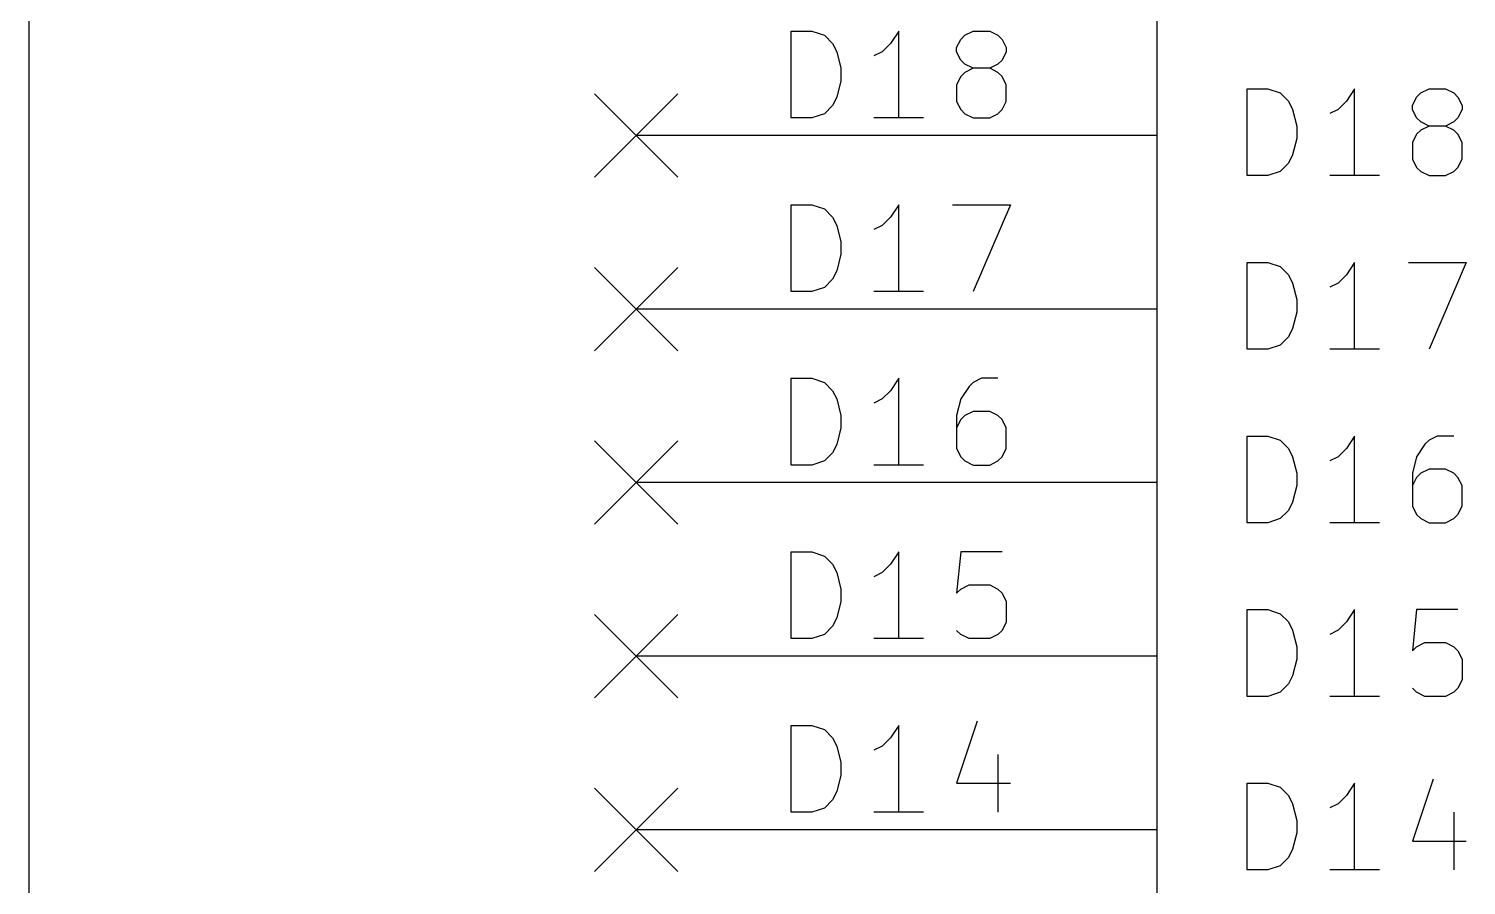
# Model space of a CAD drawing. Extents: x 0.4 to 11.3, y -7.9 to -0.4.
# Drawn here: x 3.65 to 4.478, y -2.332 to -1.839 of the extents above; entities that cross this region are included whole.
import ezdxf

# ---------------------------------------------------------------- set-up
doc = ezdxf.new("R2010")
doc.units = 0
doc.header["$MEASUREMENT"] = 0
for name, color, linetype in [('BLUE2', 5, 'CONTINUOUS'), ('BLUE3', 171, 'CONTINUOUS'), ('CYAN2', 4, 'CONTINUOUS'), ('LYELLOW', 51, 'CONTINUOUS'), ('RED2', 1, 'CONTINUOUS'), ('RED3', 11, 'CONTINUOUS')]:
    doc.layers.add(name, color=color, linetype=linetype)

msp = doc.modelspace()

# ---------------------------------------------------------------- linework, layer by layer
at = {"layer": 'BLUE2', "linetype": 'CONTINUOUS'}
for p, q in [((3.976, -1.876), (4.024, -1.924)), ((4.024, -1.876), (3.976, -1.924)), ((3.976, -1.976), (4.024, -2.024)), ((4.024, -1.976), (3.976, -2.024)), ((3.976, -2.076), (4.024, -2.124)), ((4.024, -2.076), (3.976, -2.124)), ((3.976, -2.176), (4.024, -2.224)), ((4.024, -2.176), (3.976, -2.224)), ((3.976, -2.276), (4.024, -2.324)), ((4.024, -2.276), (3.976, -2.324))]:
    msp.add_line(p, q, dxfattribs=at)
at = {"layer": 'BLUE3', "linetype": 'CONTINUOUS'}
msp.add_line((3.65, -0.85), (3.65, -6.45), dxfattribs=at)
at = {"layer": 'CYAN2', "linetype": 'CONTINUOUS'}
for p, q in [((4.3519, -1.92313), (4.3519, -1.87313)), ((4.3519, -1.87313), (4.36381, -1.87313)), ((4.3519, -1.92313), (4.3519, -1.87313)), ((4.3519, -1.87313), (4.36381, -1.87313)), ((4.36381, -1.87313), (4.37095, -1.87551)), ((4.36381, -1.87313), (4.37095, -1.87551)), ((4.37095, -1.87551), (4.37571, -1.88028)), ((4.37095, -1.87551), (4.37571, -1.88028)), ((4.41381, -1.87313), (4.40905, -1.88028)), ((4.41381, -1.87313), (4.40905, -1.88028)), ((4.41381, -1.92313), (4.41381, -1.87313)), ((4.41381, -1.92313), (4.41381, -1.87313)), ((4.44714, -1.88265), (4.44952, -1.87789)), ((4.44714, -1.88265), (4.44952, -1.87789)), ((4.44952, -1.87789), (4.4519, -1.87551)), ((4.44952, -1.87789), (4.4519, -1.87551)), ((4.4519, -1.87551), (4.45667, -1.87313)), ((4.4519, -1.87551), (4.45667, -1.87313)), ((4.45667, -1.87313), (4.46619, -1.87313)), ((4.45667, -1.87313), (4.46619, -1.87313)), ((4.46619, -1.87313), (4.47095, -1.87551)), ((4.46619, -1.87313), (4.47095, -1.87551)), ((4.47095, -1.87551), (4.47333, -1.87789)), ((4.47095, -1.87551), (4.47333, -1.87789)), ((4.47333, -1.87789), (4.47571, -1.88265)), ((4.47333, -1.87789), (4.47571, -1.88265)), ((4.37571, -1.88028), (4.37809, -1.88504)), ((4.37571, -1.88028), (4.37809, -1.88504)), ((4.37809, -1.88504), (4.38047, -1.89456)), ((4.37809, -1.88504), (4.38047, -1.89456)), ((4.40428, -1.88504), (4.39952, -1.88742)), ((4.40428, -1.88504), (4.39952, -1.88742)), ((4.40905, -1.88028), (4.40428, -1.88504)), ((4.40905, -1.88028), (4.40428, -1.88504)), ((4.44714, -1.88504), (4.44714, -1.88265)), ((4.44714, -1.88504), (4.44714, -1.88265)), ((4.44952, -1.8898), (4.44714, -1.88504)), ((4.44952, -1.8898), (4.44714, -1.88504)), ((4.47571, -1.88504), (4.47333, -1.8898)), ((4.47571, -1.88504), (4.47333, -1.8898)), ((4.47571, -1.88265), (4.47571, -1.88504)), ((4.47571, -1.88265), (4.47571, -1.88504)), ((4.38047, -1.89456), (4.38047, -1.9017)), ((4.38047, -1.89456), (4.38047, -1.9017)), ((4.4519, -1.89218), (4.44952, -1.8898)), ((4.4519, -1.89218), (4.44952, -1.8898)), ((4.45667, -1.89456), (4.4519, -1.89218)), ((4.45667, -1.89456), (4.4519, -1.89218)), ((4.45667, -1.89456), (4.4519, -1.89694)), ((4.45667, -1.89456), (4.4519, -1.89694)), ((4.46619, -1.89456), (4.45667, -1.89456)), ((4.46619, -1.89456), (4.45667, -1.89456)), ((4.47095, -1.89218), (4.46619, -1.89456)), ((4.47095, -1.89218), (4.46619, -1.89456)), ((4.47095, -1.89694), (4.46619, -1.89456)), ((4.47095, -1.89694), (4.46619, -1.89456)), ((4.47333, -1.8898), (4.47095, -1.89218)), ((4.47333, -1.8898), (4.47095, -1.89218)), ((4.38047, -1.9017), (4.37809, -1.91122)), ((4.38047, -1.9017), (4.37809, -1.91122)), ((4.44952, -1.89932), (4.44714, -1.90408)), ((4.44952, -1.89932), (4.44714, -1.90408)), ((4.44714, -1.90408), (4.44714, -1.91361)), ((4.44714, -1.90408), (4.44714, -1.91361)), ((4.4519, -1.89694), (4.44952, -1.89932)), ((4.4519, -1.89694), (4.44952, -1.89932)), ((4.47333, -1.89932), (4.47095, -1.89694)), ((4.47333, -1.89932), (4.47095, -1.89694)), ((4.47571, -1.90408), (4.47333, -1.89932)), ((4.47571, -1.90408), (4.47333, -1.89932)), ((4.47571, -1.91361), (4.47571, -1.90408)), ((4.47571, -1.91361), (4.47571, -1.90408)), ((4.37809, -1.91122), (4.37571, -1.91599)), ((4.37809, -1.91122), (4.37571, -1.91599)), ((4.37095, -1.92075), (4.36381, -1.92313)), ((4.37095, -1.92075), (4.36381, -1.92313)), ((4.37571, -1.91599), (4.37095, -1.92075)), ((4.37571, -1.91599), (4.37095, -1.92075)), ((4.44714, -1.91361), (4.44952, -1.91837)), ((4.44714, -1.91361), (4.44952, -1.91837)), ((4.44952, -1.91837), (4.4519, -1.92075)), ((4.44952, -1.91837), (4.4519, -1.92075)), ((4.4519, -1.92075), (4.45667, -1.92313)), ((4.4519, -1.92075), (4.45667, -1.92313)), ((4.46619, -1.92313), (4.47095, -1.92075)), ((4.46619, -1.92313), (4.47095, -1.92075)), ((4.47095, -1.92075), (4.47333, -1.91837)), ((4.47095, -1.92075), (4.47333, -1.91837)), ((4.47333, -1.91837), (4.47571, -1.91361)), ((4.47333, -1.91837), (4.47571, -1.91361)), ((4.36381, -1.92313), (4.3519, -1.92313)), ((4.36381, -1.92313), (4.3519, -1.92313)), ((4.42809, -1.92313), (4.39952, -1.92313)), ((4.42809, -1.92313), (4.39952, -1.92313)), ((4.45667, -1.92313), (4.46619, -1.92313)), ((4.45667, -1.92313), (4.46619, -1.92313)), ((4.3519, -2.02313), (4.3519, -1.97313)), ((4.3519, -1.97313), (4.36381, -1.97313)), ((4.3519, -2.02313), (4.3519, -1.97313)), ((4.3519, -1.97313), (4.36381, -1.97313)), ((4.36381, -1.97313), (4.37095, -1.97551)), ((4.36381, -1.97313), (4.37095, -1.97551)), ((4.37095, -1.97551), (4.37571, -1.98028)), ((4.37095, -1.97551), (4.37571, -1.98028)), ((4.41381, -1.97313), (4.40905, -1.98028)), ((4.41381, -1.97313), (4.40905, -1.98028)), ((4.41381, -2.02313), (4.41381, -1.97313)), ((4.41381, -2.02313), (4.41381, -1.97313)), ((4.44476, -1.97313), (4.47809, -1.97313)), ((4.44476, -1.97313), (4.47809, -1.97313)), ((4.47809, -1.97313), (4.45667, -2.02313)), ((4.47809, -1.97313), (4.45667, -2.02313)), ((4.37571, -1.98028), (4.37809, -1.98504)), ((4.37571, -1.98028), (4.37809, -1.98504)), ((4.37809, -1.98504), (4.38047, -1.99456)), ((4.37809, -1.98504), (4.38047, -1.99456)), ((4.40428, -1.98504), (4.39952, -1.98742)), ((4.40428, -1.98504), (4.39952, -1.98742)), ((4.40905, -1.98028), (4.40428, -1.98504)), ((4.40905, -1.98028), (4.40428, -1.98504)), ((4.38047, -1.99456), (4.38047, -2.0017)), ((4.38047, -1.99456), (4.38047, -2.0017)), ((4.38047, -2.0017), (4.37809, -2.01122)), ((4.38047, -2.0017), (4.37809, -2.01122)), ((4.37809, -2.01122), (4.37571, -2.01599)), ((4.37809, -2.01122), (4.37571, -2.01599)), ((4.37571, -2.01599), (4.37095, -2.02075)), ((4.37571, -2.01599), (4.37095, -2.02075)), ((4.36381, -2.02313), (4.3519, -2.02313)), ((4.36381, -2.02313), (4.3519, -2.02313)), ((4.37095, -2.02075), (4.36381, -2.02313)), ((4.37095, -2.02075), (4.36381, -2.02313)), ((4.42809, -2.02313), (4.39952, -2.02313)), ((4.42809, -2.02313), (4.39952, -2.02313)), ((4.3519, -2.12313), (4.3519, -2.07313)), ((4.3519, -2.07313), (4.36381, -2.07313)), ((4.3519, -2.12313), (4.3519, -2.07313)), ((4.3519, -2.07313), (4.36381, -2.07313)), ((4.36381, -2.07313), (4.37095, -2.07551)), ((4.36381, -2.07313), (4.37095, -2.07551)), ((4.37095, -2.07551), (4.37571, -2.08028)), ((4.37095, -2.07551), (4.37571, -2.08028)), ((4.41381, -2.07313), (4.40905, -2.08028)), ((4.41381, -2.07313), (4.40905, -2.08028)), ((4.41381, -2.12313), (4.41381, -2.07313)), ((4.41381, -2.12313), (4.41381, -2.07313)), ((4.45428, -2.07789), (4.44952, -2.08504)), ((4.45428, -2.07789), (4.44952, -2.08504)), ((4.45667, -2.07551), (4.45428, -2.07789)), ((4.45667, -2.07551), (4.45428, -2.07789)), ((4.46143, -2.07313), (4.45667, -2.07551)), ((4.46143, -2.07313), (4.45667, -2.07551)), ((4.47095, -2.07313), (4.46143, -2.07313)), ((4.47095, -2.07313), (4.46143, -2.07313)), ((4.37571, -2.08028), (4.37809, -2.08504)), ((4.37571, -2.08028), (4.37809, -2.08504)), ((4.37809, -2.08504), (4.38047, -2.09456)), ((4.37809, -2.08504), (4.38047, -2.09456)), ((4.40428, -2.08504), (4.39952, -2.08742)), ((4.40428, -2.08504), (4.39952, -2.08742)), ((4.40905, -2.08028), (4.40428, -2.08504)), ((4.40905, -2.08028), (4.40428, -2.08504)), ((4.44952, -2.08504), (4.44714, -2.09456)), ((4.44952, -2.08504), (4.44714, -2.09456)), ((4.38047, -2.09456), (4.38047, -2.1017)), ((4.38047, -2.09456), (4.38047, -2.1017)), ((4.44714, -2.09456), (4.44714, -2.11361)), ((4.44714, -2.09456), (4.44714, -2.11361)), ((4.4519, -2.09456), (4.44952, -2.09694)), ((4.4519, -2.09456), (4.44952, -2.09694)), ((4.45667, -2.09218), (4.4519, -2.09456)), ((4.45667, -2.09218), (4.4519, -2.09456)), ((4.46619, -2.09218), (4.45667, -2.09218)), ((4.46619, -2.09218), (4.45667, -2.09218)), ((4.47095, -2.09456), (4.46619, -2.09218)), ((4.47095, -2.09456), (4.46619, -2.09218)), ((4.47333, -2.09694), (4.47095, -2.09456)), ((4.47333, -2.09694), (4.47095, -2.09456)), ((4.38047, -2.1017), (4.37809, -2.11122)), ((4.38047, -2.1017), (4.37809, -2.11122)), ((4.44952, -2.09694), (4.44714, -2.1017)), ((4.44952, -2.09694), (4.44714, -2.1017)), ((4.47571, -2.1017), (4.47333, -2.09694)), ((4.47571, -2.1017), (4.47333, -2.09694)), ((4.47571, -2.11361), (4.47571, -2.1017)), ((4.47571, -2.11361), (4.47571, -2.1017)), ((4.37809, -2.11122), (4.37571, -2.11599)), ((4.37809, -2.11122), (4.37571, -2.11599)), ((4.37571, -2.11599), (4.37095, -2.12075)), ((4.37571, -2.11599), (4.37095, -2.12075)), ((4.44714, -2.11361), (4.44952, -2.11837)), ((4.44714, -2.11361), (4.44952, -2.11837)), ((4.44952, -2.11837), (4.4519, -2.12075)), ((4.44952, -2.11837), (4.4519, -2.12075)), ((4.47095, -2.12075), (4.47333, -2.11837)), ((4.47095, -2.12075), (4.47333, -2.11837)), ((4.47333, -2.11837), (4.47571, -2.11361)), ((4.47333, -2.11837), (4.47571, -2.11361)), ((4.36381, -2.12313), (4.3519, -2.12313)), ((4.36381, -2.12313), (4.3519, -2.12313)), ((4.37095, -2.12075), (4.36381, -2.12313)), ((4.37095, -2.12075), (4.36381, -2.12313)), ((4.42809, -2.12313), (4.39952, -2.12313)), ((4.42809, -2.12313), (4.39952, -2.12313)), ((4.4519, -2.12075), (4.45667, -2.12313)), ((4.4519, -2.12075), (4.45667, -2.12313)), ((4.45667, -2.12313), (4.46619, -2.12313)), ((4.45667, -2.12313), (4.46619, -2.12313)), ((4.46619, -2.12313), (4.47095, -2.12075)), ((4.46619, -2.12313), (4.47095, -2.12075)), ((4.3519, -2.22313), (4.3519, -2.17313)), ((4.3519, -2.17313), (4.36381, -2.17313)), ((4.3519, -2.22313), (4.3519, -2.17313)), ((4.3519, -2.17313), (4.36381, -2.17313)), ((4.36381, -2.17313), (4.37095, -2.17551)), ((4.36381, -2.17313), (4.37095, -2.17551)), ((4.37095, -2.17551), (4.37571, -2.18028)), ((4.37095, -2.17551), (4.37571, -2.18028)), ((4.41381, -2.17313), (4.40905, -2.18028)), ((4.41381, -2.17313), (4.40905, -2.18028)), ((4.41381, -2.22313), (4.41381, -2.17313)), ((4.41381, -2.22313), (4.41381, -2.17313)), ((4.44952, -2.17313), (4.44714, -2.19694)), ((4.44952, -2.17313), (4.44714, -2.19694)), ((4.47333, -2.17313), (4.44952, -2.17313)), ((4.47333, -2.17313), (4.44952, -2.17313)), ((4.37571, -2.18028), (4.37809, -2.18504)), ((4.37571, -2.18028), (4.37809, -2.18504)), ((4.37809, -2.18504), (4.38047, -2.19456)), ((4.37809, -2.18504), (4.38047, -2.19456)), ((4.40428, -2.18504), (4.39952, -2.18742)), ((4.40428, -2.18504), (4.39952, -2.18742)), ((4.40905, -2.18028), (4.40428, -2.18504)), ((4.40905, -2.18028), (4.40428, -2.18504)), ((4.44952, -2.19456), (4.45428, -2.19218)), ((4.44952, -2.19456), (4.45428, -2.19218)), ((4.45428, -2.19218), (4.46619, -2.19218)), ((4.45428, -2.19218), (4.46619, -2.19218)), ((4.46619, -2.19218), (4.47095, -2.19456)), ((4.46619, -2.19218), (4.47095, -2.19456)), ((4.38047, -2.2017), (4.37809, -2.21122)), ((4.38047, -2.2017), (4.37809, -2.21122)), ((4.38047, -2.19456), (4.38047, -2.2017)), ((4.38047, -2.19456), (4.38047, -2.2017)), ((4.44714, -2.19694), (4.44952, -2.19456)), ((4.44714, -2.19694), (4.44952, -2.19456)), ((4.47095, -2.19456), (4.47333, -2.19694)), ((4.47095, -2.19456), (4.47333, -2.19694)), ((4.47333, -2.19694), (4.47571, -2.2017)), ((4.47333, -2.19694), (4.47571, -2.2017)), ((4.47571, -2.2017), (4.47571, -2.21361)), ((4.47571, -2.2017), (4.47571, -2.21361)), ((4.37571, -2.21599), (4.37095, -2.22075)), ((4.37571, -2.21599), (4.37095, -2.22075)), ((4.37809, -2.21122), (4.37571, -2.21599)), ((4.37809, -2.21122), (4.37571, -2.21599)), ((4.44952, -2.22075), (4.44714, -2.21837)), ((4.44952, -2.22075), (4.44714, -2.21837)), ((4.47333, -2.21837), (4.47095, -2.22075)), ((4.47333, -2.21837), (4.47095, -2.22075)), ((4.47571, -2.21361), (4.47333, -2.21837)), ((4.47571, -2.21361), (4.47333, -2.21837)), ((4.36381, -2.22313), (4.3519, -2.22313)), ((4.36381, -2.22313), (4.3519, -2.22313)), ((4.37095, -2.22075), (4.36381, -2.22313)), ((4.37095, -2.22075), (4.36381, -2.22313)), ((4.42809, -2.22313), (4.39952, -2.22313)), ((4.42809, -2.22313), (4.39952, -2.22313)), ((4.45428, -2.22313), (4.44952, -2.22075)), ((4.45428, -2.22313), (4.44952, -2.22075)), ((4.46619, -2.22313), (4.45428, -2.22313)), ((4.46619, -2.22313), (4.45428, -2.22313)), ((4.47095, -2.22075), (4.46619, -2.22313)), ((4.47095, -2.22075), (4.46619, -2.22313)), ((4.3519, -2.32313), (4.3519, -2.27313)), ((4.3519, -2.27313), (4.36381, -2.27313)), ((4.3519, -2.32313), (4.3519, -2.27313)), ((4.3519, -2.27313), (4.36381, -2.27313)), ((4.36381, -2.27313), (4.37095, -2.27551)), ((4.36381, -2.27313), (4.37095, -2.27551)), ((4.37095, -2.27551), (4.37571, -2.28028)), ((4.37095, -2.27551), (4.37571, -2.28028)), ((4.41381, -2.27313), (4.40905, -2.28028)), ((4.41381, -2.27313), (4.40905, -2.28028)), ((4.41381, -2.32313), (4.41381, -2.27313)), ((4.41381, -2.32313), (4.41381, -2.27313)), ((4.45904, -2.27075), (4.44714, -2.30646)), ((4.45904, -2.27075), (4.44714, -2.30646)), ((4.37571, -2.28028), (4.37809, -2.28504)), ((4.37571, -2.28028), (4.37809, -2.28504)), ((4.37809, -2.28504), (4.38047, -2.29456)), ((4.37809, -2.28504), (4.38047, -2.29456)), ((4.40428, -2.28504), (4.39952, -2.28742)), ((4.40428, -2.28504), (4.39952, -2.28742)), ((4.40905, -2.28028), (4.40428, -2.28504)), ((4.40905, -2.28028), (4.40428, -2.28504)), ((4.47095, -2.2898), (4.47095, -2.32313)), ((4.47095, -2.2898), (4.47095, -2.32313)), ((4.38047, -2.3017), (4.37809, -2.31122)), ((4.38047, -2.3017), (4.37809, -2.31122)), ((4.38047, -2.29456), (4.38047, -2.3017)), ((4.38047, -2.29456), (4.38047, -2.3017)), ((4.44714, -2.30646), (4.47809, -2.30646)), ((4.44714, -2.30646), (4.47809, -2.30646)), ((4.37571, -2.31599), (4.37095, -2.32075)), ((4.37571, -2.31599), (4.37095, -2.32075)), ((4.37809, -2.31122), (4.37571, -2.31599)), ((4.37809, -2.31122), (4.37571, -2.31599)), ((4.36381, -2.32313), (4.3519, -2.32313)), ((4.36381, -2.32313), (4.3519, -2.32313)), ((4.37095, -2.32075), (4.36381, -2.32313)), ((4.37095, -2.32075), (4.36381, -2.32313)), ((4.42809, -2.32313), (4.39952, -2.32313)), ((4.42809, -2.32313), (4.39952, -2.32313))]:
    msp.add_line(p, q, dxfattribs=at)
at = {"layer": 'LYELLOW', "linetype": 'CONTINUOUS'}
msp.add_line((4.3, -6.05), (4.3, -1.45), dxfattribs=at)
at = {"layer": 'RED2', "linetype": 'CONTINUOUS'}
for p, q in [((4.3, -6.05), (4.3, -1.45)), ((4.3, -1.9), (4, -1.9)), ((4.3, -1.9), (4, -1.9)), ((4.3, -2), (4, -2)), ((4.3, -2), (4, -2)), ((4.3, -2.1), (4, -2.1)), ((4.3, -2.1), (4, -2.1)), ((4.3, -2.2), (4, -2.2)), ((4.3, -2.2), (4, -2.2)), ((4.3, -2.3), (4, -2.3)), ((4.3, -2.3), (4, -2.3))]:
    msp.add_line(p, q, dxfattribs=at)
at = {"layer": 'RED3', "linetype": 'CONTINUOUS'}
for p, q in [((4.08928, -1.88988), (4.08928, -1.83988)), ((4.08928, -1.83988), (4.10119, -1.83988)), ((4.08928, -1.88988), (4.08928, -1.83988)), ((4.08928, -1.83988), (4.10119, -1.83988)), ((4.10119, -1.83988), (4.10833, -1.84226)), ((4.10119, -1.83988), (4.10833, -1.84226)), ((4.10833, -1.84226), (4.11309, -1.84702)), ((4.10833, -1.84226), (4.11309, -1.84702)), ((4.15119, -1.83988), (4.14643, -1.84702)), ((4.15119, -1.83988), (4.14643, -1.84702)), ((4.15119, -1.88988), (4.15119, -1.83988)), ((4.15119, -1.88988), (4.15119, -1.83988)), ((4.18452, -1.8494), (4.1869, -1.84464)), ((4.18452, -1.8494), (4.1869, -1.84464)), ((4.1869, -1.84464), (4.18928, -1.84226)), ((4.1869, -1.84464), (4.18928, -1.84226)), ((4.18928, -1.84226), (4.19405, -1.83988)), ((4.18928, -1.84226), (4.19405, -1.83988)), ((4.19405, -1.83988), (4.20357, -1.83988)), ((4.19405, -1.83988), (4.20357, -1.83988)), ((4.20357, -1.83988), (4.20833, -1.84226)), ((4.20357, -1.83988), (4.20833, -1.84226)), ((4.20833, -1.84226), (4.21071, -1.84464)), ((4.20833, -1.84226), (4.21071, -1.84464)), ((4.21071, -1.84464), (4.21309, -1.8494)), ((4.21071, -1.84464), (4.21309, -1.8494)), ((4.11309, -1.84702), (4.11548, -1.85178)), ((4.11309, -1.84702), (4.11548, -1.85178)), ((4.11548, -1.85178), (4.11785, -1.86131)), ((4.11548, -1.85178), (4.11785, -1.86131)), ((4.14167, -1.85178), (4.13691, -1.85417)), ((4.14167, -1.85178), (4.13691, -1.85417)), ((4.14643, -1.84702), (4.14167, -1.85178)), ((4.14643, -1.84702), (4.14167, -1.85178)), ((4.18452, -1.85178), (4.18452, -1.8494)), ((4.18452, -1.85178), (4.18452, -1.8494)), ((4.1869, -1.85655), (4.18452, -1.85178)), ((4.1869, -1.85655), (4.18452, -1.85178)), ((4.21309, -1.85178), (4.21071, -1.85655)), ((4.21309, -1.85178), (4.21071, -1.85655)), ((4.21309, -1.8494), (4.21309, -1.85178)), ((4.21309, -1.8494), (4.21309, -1.85178)), ((4.11785, -1.86131), (4.11785, -1.86845)), ((4.11785, -1.86131), (4.11785, -1.86845)), ((4.18928, -1.85893), (4.1869, -1.85655)), ((4.18928, -1.85893), (4.1869, -1.85655)), ((4.19405, -1.86131), (4.18928, -1.85893)), ((4.19405, -1.86131), (4.18928, -1.85893)), ((4.19405, -1.86131), (4.18928, -1.86369)), ((4.19405, -1.86131), (4.18928, -1.86369)), ((4.20357, -1.86131), (4.19405, -1.86131)), ((4.20357, -1.86131), (4.19405, -1.86131)), ((4.20833, -1.85893), (4.20357, -1.86131)), ((4.20833, -1.85893), (4.20357, -1.86131)), ((4.20833, -1.86369), (4.20357, -1.86131)), ((4.20833, -1.86369), (4.20357, -1.86131)), ((4.21071, -1.85655), (4.20833, -1.85893)), ((4.21071, -1.85655), (4.20833, -1.85893)), ((4.11785, -1.86845), (4.11548, -1.87797)), ((4.11785, -1.86845), (4.11548, -1.87797)), ((4.1869, -1.86607), (4.18452, -1.87083)), ((4.1869, -1.86607), (4.18452, -1.87083)), ((4.18452, -1.87083), (4.18452, -1.88035)), ((4.18452, -1.87083), (4.18452, -1.88035)), ((4.18928, -1.86369), (4.1869, -1.86607)), ((4.18928, -1.86369), (4.1869, -1.86607)), ((4.21071, -1.86607), (4.20833, -1.86369)), ((4.21071, -1.86607), (4.20833, -1.86369)), ((4.21309, -1.87083), (4.21071, -1.86607)), ((4.21309, -1.87083), (4.21071, -1.86607)), ((4.21309, -1.88035), (4.21309, -1.87083)), ((4.21309, -1.88035), (4.21309, -1.87083)), ((4.11548, -1.87797), (4.11309, -1.88274)), ((4.11548, -1.87797), (4.11309, -1.88274)), ((4.10833, -1.8875), (4.10119, -1.88988)), ((4.10833, -1.8875), (4.10119, -1.88988)), ((4.11309, -1.88274), (4.10833, -1.8875)), ((4.11309, -1.88274), (4.10833, -1.8875)), ((4.18452, -1.88035), (4.1869, -1.88512)), ((4.18452, -1.88035), (4.1869, -1.88512)), ((4.1869, -1.88512), (4.18928, -1.8875)), ((4.1869, -1.88512), (4.18928, -1.8875)), ((4.18928, -1.8875), (4.19405, -1.88988)), ((4.18928, -1.8875), (4.19405, -1.88988)), ((4.20357, -1.88988), (4.20833, -1.8875)), ((4.20357, -1.88988), (4.20833, -1.8875)), ((4.20833, -1.8875), (4.21071, -1.88512)), ((4.20833, -1.8875), (4.21071, -1.88512)), ((4.21071, -1.88512), (4.21309, -1.88035)), ((4.21071, -1.88512), (4.21309, -1.88035)), ((4.10119, -1.88988), (4.08928, -1.88988)), ((4.10119, -1.88988), (4.08928, -1.88988)), ((4.16548, -1.88988), (4.13691, -1.88988)), ((4.16548, -1.88988), (4.13691, -1.88988)), ((4.19405, -1.88988), (4.20357, -1.88988)), ((4.19405, -1.88988), (4.20357, -1.88988)), ((4.08928, -1.98988), (4.08928, -1.93988)), ((4.08928, -1.93988), (4.10119, -1.93988)), ((4.08928, -1.98988), (4.08928, -1.93988)), ((4.08928, -1.93988), (4.10119, -1.93988)), ((4.10119, -1.93988), (4.10833, -1.94226)), ((4.10119, -1.93988), (4.10833, -1.94226)), ((4.10833, -1.94226), (4.11309, -1.94702)), ((4.10833, -1.94226), (4.11309, -1.94702)), ((4.15119, -1.93988), (4.14643, -1.94702)), ((4.15119, -1.93988), (4.14643, -1.94702)), ((4.15119, -1.98988), (4.15119, -1.93988)), ((4.15119, -1.98988), (4.15119, -1.93988)), ((4.18214, -1.93988), (4.21547, -1.93988)), ((4.18214, -1.93988), (4.21547, -1.93988)), ((4.21547, -1.93988), (4.19405, -1.98988)), ((4.21547, -1.93988), (4.19405, -1.98988)), ((4.11309, -1.94702), (4.11548, -1.95178)), ((4.11309, -1.94702), (4.11548, -1.95178)), ((4.11548, -1.95178), (4.11785, -1.96131)), ((4.11548, -1.95178), (4.11785, -1.96131)), ((4.14167, -1.95178), (4.13691, -1.95417)), ((4.14167, -1.95178), (4.13691, -1.95417)), ((4.14643, -1.94702), (4.14167, -1.95178)), ((4.14643, -1.94702), (4.14167, -1.95178)), ((4.11785, -1.96131), (4.11785, -1.96845)), ((4.11785, -1.96131), (4.11785, -1.96845)), ((4.11785, -1.96845), (4.11548, -1.97797)), ((4.11785, -1.96845), (4.11548, -1.97797)), ((4.11548, -1.97797), (4.11309, -1.98274)), ((4.11548, -1.97797), (4.11309, -1.98274)), ((4.11309, -1.98274), (4.10833, -1.9875)), ((4.11309, -1.98274), (4.10833, -1.9875)), ((4.10119, -1.98988), (4.08928, -1.98988)), ((4.10119, -1.98988), (4.08928, -1.98988)), ((4.10833, -1.9875), (4.10119, -1.98988)), ((4.10833, -1.9875), (4.10119, -1.98988)), ((4.16548, -1.98988), (4.13691, -1.98988)), ((4.16548, -1.98988), (4.13691, -1.98988)), ((4.08928, -2.08988), (4.08928, -2.03988)), ((4.08928, -2.03988), (4.10119, -2.03988)), ((4.08928, -2.08988), (4.08928, -2.03988)), ((4.08928, -2.03988), (4.10119, -2.03988)), ((4.10119, -2.03988), (4.10833, -2.04226)), ((4.10119, -2.03988), (4.10833, -2.04226)), ((4.10833, -2.04226), (4.11309, -2.04702)), ((4.10833, -2.04226), (4.11309, -2.04702)), ((4.15119, -2.03988), (4.14643, -2.04702)), ((4.15119, -2.03988), (4.14643, -2.04702)), ((4.15119, -2.08988), (4.15119, -2.03988)), ((4.15119, -2.08988), (4.15119, -2.03988)), ((4.19167, -2.04464), (4.1869, -2.05178)), ((4.19167, -2.04464), (4.1869, -2.05178)), ((4.19405, -2.04226), (4.19167, -2.04464)), ((4.19405, -2.04226), (4.19167, -2.04464)), ((4.19881, -2.03988), (4.19405, -2.04226)), ((4.19881, -2.03988), (4.19405, -2.04226)), ((4.20833, -2.03988), (4.19881, -2.03988)), ((4.20833, -2.03988), (4.19881, -2.03988)), ((4.11309, -2.04702), (4.11548, -2.05178)), ((4.11309, -2.04702), (4.11548, -2.05178)), ((4.11548, -2.05178), (4.11785, -2.06131)), ((4.11548, -2.05178), (4.11785, -2.06131)), ((4.14167, -2.05178), (4.13691, -2.05417)), ((4.14167, -2.05178), (4.13691, -2.05417)), ((4.14643, -2.04702), (4.14167, -2.05178)), ((4.14643, -2.04702), (4.14167, -2.05178)), ((4.1869, -2.05178), (4.18452, -2.06131)), ((4.1869, -2.05178), (4.18452, -2.06131)), ((4.11785, -2.06131), (4.11785, -2.06845)), ((4.11785, -2.06131), (4.11785, -2.06845)), ((4.18452, -2.06131), (4.18452, -2.08035)), ((4.18452, -2.06131), (4.18452, -2.08035)), ((4.18928, -2.06131), (4.1869, -2.06369)), ((4.18928, -2.06131), (4.1869, -2.06369)), ((4.19405, -2.05893), (4.18928, -2.06131)), ((4.19405, -2.05893), (4.18928, -2.06131)), ((4.20357, -2.05893), (4.19405, -2.05893)), ((4.20357, -2.05893), (4.19405, -2.05893)), ((4.20833, -2.06131), (4.20357, -2.05893)), ((4.20833, -2.06131), (4.20357, -2.05893)), ((4.21071, -2.06369), (4.20833, -2.06131)), ((4.21071, -2.06369), (4.20833, -2.06131)), ((4.11785, -2.06845), (4.11548, -2.07797)), ((4.11785, -2.06845), (4.11548, -2.07797)), ((4.1869, -2.06369), (4.18452, -2.06845)), ((4.1869, -2.06369), (4.18452, -2.06845)), ((4.21309, -2.06845), (4.21071, -2.06369)), ((4.21309, -2.06845), (4.21071, -2.06369)), ((4.21309, -2.08035), (4.21309, -2.06845)), ((4.21309, -2.08035), (4.21309, -2.06845)), ((4.11548, -2.07797), (4.11309, -2.08274)), ((4.11548, -2.07797), (4.11309, -2.08274)), ((4.11309, -2.08274), (4.10833, -2.0875)), ((4.11309, -2.08274), (4.10833, -2.0875)), ((4.18452, -2.08035), (4.1869, -2.08512)), ((4.18452, -2.08035), (4.1869, -2.08512)), ((4.1869, -2.08512), (4.18928, -2.0875)), ((4.1869, -2.08512), (4.18928, -2.0875)), ((4.20833, -2.0875), (4.21071, -2.08512)), ((4.20833, -2.0875), (4.21071, -2.08512)), ((4.21071, -2.08512), (4.21309, -2.08035)), ((4.21071, -2.08512), (4.21309, -2.08035)), ((4.10119, -2.08988), (4.08928, -2.08988)), ((4.10119, -2.08988), (4.08928, -2.08988)), ((4.10833, -2.0875), (4.10119, -2.08988)), ((4.10833, -2.0875), (4.10119, -2.08988)), ((4.16548, -2.08988), (4.13691, -2.08988)), ((4.16548, -2.08988), (4.13691, -2.08988)), ((4.18928, -2.0875), (4.19405, -2.08988)), ((4.18928, -2.0875), (4.19405, -2.08988)), ((4.19405, -2.08988), (4.20357, -2.08988)), ((4.19405, -2.08988), (4.20357, -2.08988)), ((4.20357, -2.08988), (4.20833, -2.0875)), ((4.20357, -2.08988), (4.20833, -2.0875)), ((4.08928, -2.18988), (4.08928, -2.13988)), ((4.08928, -2.13988), (4.10119, -2.13988)), ((4.08928, -2.18988), (4.08928, -2.13988)), ((4.08928, -2.13988), (4.10119, -2.13988)), ((4.10119, -2.13988), (4.10833, -2.14226)), ((4.10119, -2.13988), (4.10833, -2.14226)), ((4.10833, -2.14226), (4.11309, -2.14702)), ((4.10833, -2.14226), (4.11309, -2.14702)), ((4.15119, -2.13988), (4.14643, -2.14702)), ((4.15119, -2.13988), (4.14643, -2.14702)), ((4.15119, -2.18988), (4.15119, -2.13988)), ((4.15119, -2.18988), (4.15119, -2.13988)), ((4.1869, -2.13988), (4.18452, -2.16369)), ((4.1869, -2.13988), (4.18452, -2.16369)), ((4.21071, -2.13988), (4.1869, -2.13988)), ((4.21071, -2.13988), (4.1869, -2.13988)), ((4.11309, -2.14702), (4.11548, -2.15178)), ((4.11309, -2.14702), (4.11548, -2.15178)), ((4.11548, -2.15178), (4.11785, -2.16131)), ((4.11548, -2.15178), (4.11785, -2.16131)), ((4.14167, -2.15178), (4.13691, -2.15417)), ((4.14167, -2.15178), (4.13691, -2.15417)), ((4.14643, -2.14702), (4.14167, -2.15178)), ((4.14643, -2.14702), (4.14167, -2.15178)), ((4.11785, -2.16131), (4.11785, -2.16845)), ((4.11785, -2.16131), (4.11785, -2.16845)), ((4.18452, -2.16369), (4.1869, -2.16131)), ((4.18452, -2.16369), (4.1869, -2.16131)), ((4.1869, -2.16131), (4.19167, -2.15893)), ((4.1869, -2.16131), (4.19167, -2.15893)), ((4.19167, -2.15893), (4.20357, -2.15893)), ((4.19167, -2.15893), (4.20357, -2.15893)), ((4.20357, -2.15893), (4.20833, -2.16131)), ((4.20357, -2.15893), (4.20833, -2.16131)), ((4.20833, -2.16131), (4.21071, -2.16369)), ((4.20833, -2.16131), (4.21071, -2.16369)), ((4.11785, -2.16845), (4.11548, -2.17797)), ((4.11785, -2.16845), (4.11548, -2.17797)), ((4.21071, -2.16369), (4.21309, -2.16845)), ((4.21071, -2.16369), (4.21309, -2.16845)), ((4.21309, -2.16845), (4.21309, -2.18035)), ((4.21309, -2.16845), (4.21309, -2.18035)), ((4.11309, -2.18274), (4.10833, -2.1875)), ((4.11309, -2.18274), (4.10833, -2.1875)), ((4.11548, -2.17797), (4.11309, -2.18274)), ((4.11548, -2.17797), (4.11309, -2.18274)), ((4.1869, -2.1875), (4.18452, -2.18512)), ((4.1869, -2.1875), (4.18452, -2.18512)), ((4.21071, -2.18512), (4.20833, -2.1875)), ((4.21071, -2.18512), (4.20833, -2.1875)), ((4.21309, -2.18035), (4.21071, -2.18512)), ((4.21309, -2.18035), (4.21071, -2.18512)), ((4.10119, -2.18988), (4.08928, -2.18988)), ((4.10119, -2.18988), (4.08928, -2.18988)), ((4.10833, -2.1875), (4.10119, -2.18988)), ((4.10833, -2.1875), (4.10119, -2.18988)), ((4.16548, -2.18988), (4.13691, -2.18988)), ((4.16548, -2.18988), (4.13691, -2.18988)), ((4.19167, -2.18988), (4.1869, -2.1875)), ((4.19167, -2.18988), (4.1869, -2.1875)), ((4.20357, -2.18988), (4.19167, -2.18988)), ((4.20357, -2.18988), (4.19167, -2.18988)), ((4.20833, -2.1875), (4.20357, -2.18988)), ((4.20833, -2.1875), (4.20357, -2.18988)), ((4.08928, -2.28988), (4.08928, -2.23988)), ((4.08928, -2.23988), (4.10119, -2.23988)), ((4.08928, -2.28988), (4.08928, -2.23988)), ((4.08928, -2.23988), (4.10119, -2.23988)), ((4.10119, -2.23988), (4.10833, -2.24226)), ((4.10119, -2.23988), (4.10833, -2.24226)), ((4.10833, -2.24226), (4.11309, -2.24702)), ((4.10833, -2.24226), (4.11309, -2.24702)), ((4.15119, -2.23988), (4.14643, -2.24702)), ((4.15119, -2.23988), (4.14643, -2.24702)), ((4.15119, -2.28988), (4.15119, -2.23988)), ((4.15119, -2.28988), (4.15119, -2.23988)), ((4.19643, -2.2375), (4.18452, -2.27321)), ((4.19643, -2.2375), (4.18452, -2.27321)), ((4.11309, -2.24702), (4.11548, -2.25178)), ((4.11309, -2.24702), (4.11548, -2.25178)), ((4.11548, -2.25178), (4.11785, -2.26131)), ((4.11548, -2.25178), (4.11785, -2.26131)), ((4.14167, -2.25178), (4.13691, -2.25417)), ((4.14167, -2.25178), (4.13691, -2.25417)), ((4.14643, -2.24702), (4.14167, -2.25178)), ((4.14643, -2.24702), (4.14167, -2.25178)), ((4.20833, -2.25655), (4.20833, -2.28988)), ((4.20833, -2.25655), (4.20833, -2.28988)), ((4.11785, -2.26845), (4.11548, -2.27797)), ((4.11785, -2.26845), (4.11548, -2.27797)), ((4.11785, -2.26131), (4.11785, -2.26845)), ((4.11785, -2.26131), (4.11785, -2.26845)), ((4.18452, -2.27321), (4.21547, -2.27321)), ((4.18452, -2.27321), (4.21547, -2.27321)), ((4.11309, -2.28274), (4.10833, -2.2875)), ((4.11309, -2.28274), (4.10833, -2.2875)), ((4.11548, -2.27797), (4.11309, -2.28274)), ((4.11548, -2.27797), (4.11309, -2.28274)), ((4.10119, -2.28988), (4.08928, -2.28988)), ((4.10119, -2.28988), (4.08928, -2.28988)), ((4.10833, -2.2875), (4.10119, -2.28988)), ((4.10833, -2.2875), (4.10119, -2.28988)), ((4.16548, -2.28988), (4.13691, -2.28988)), ((4.16548, -2.28988), (4.13691, -2.28988))]:
    msp.add_line(p, q, dxfattribs=at)

doc.saveas('drawing.dxf')
